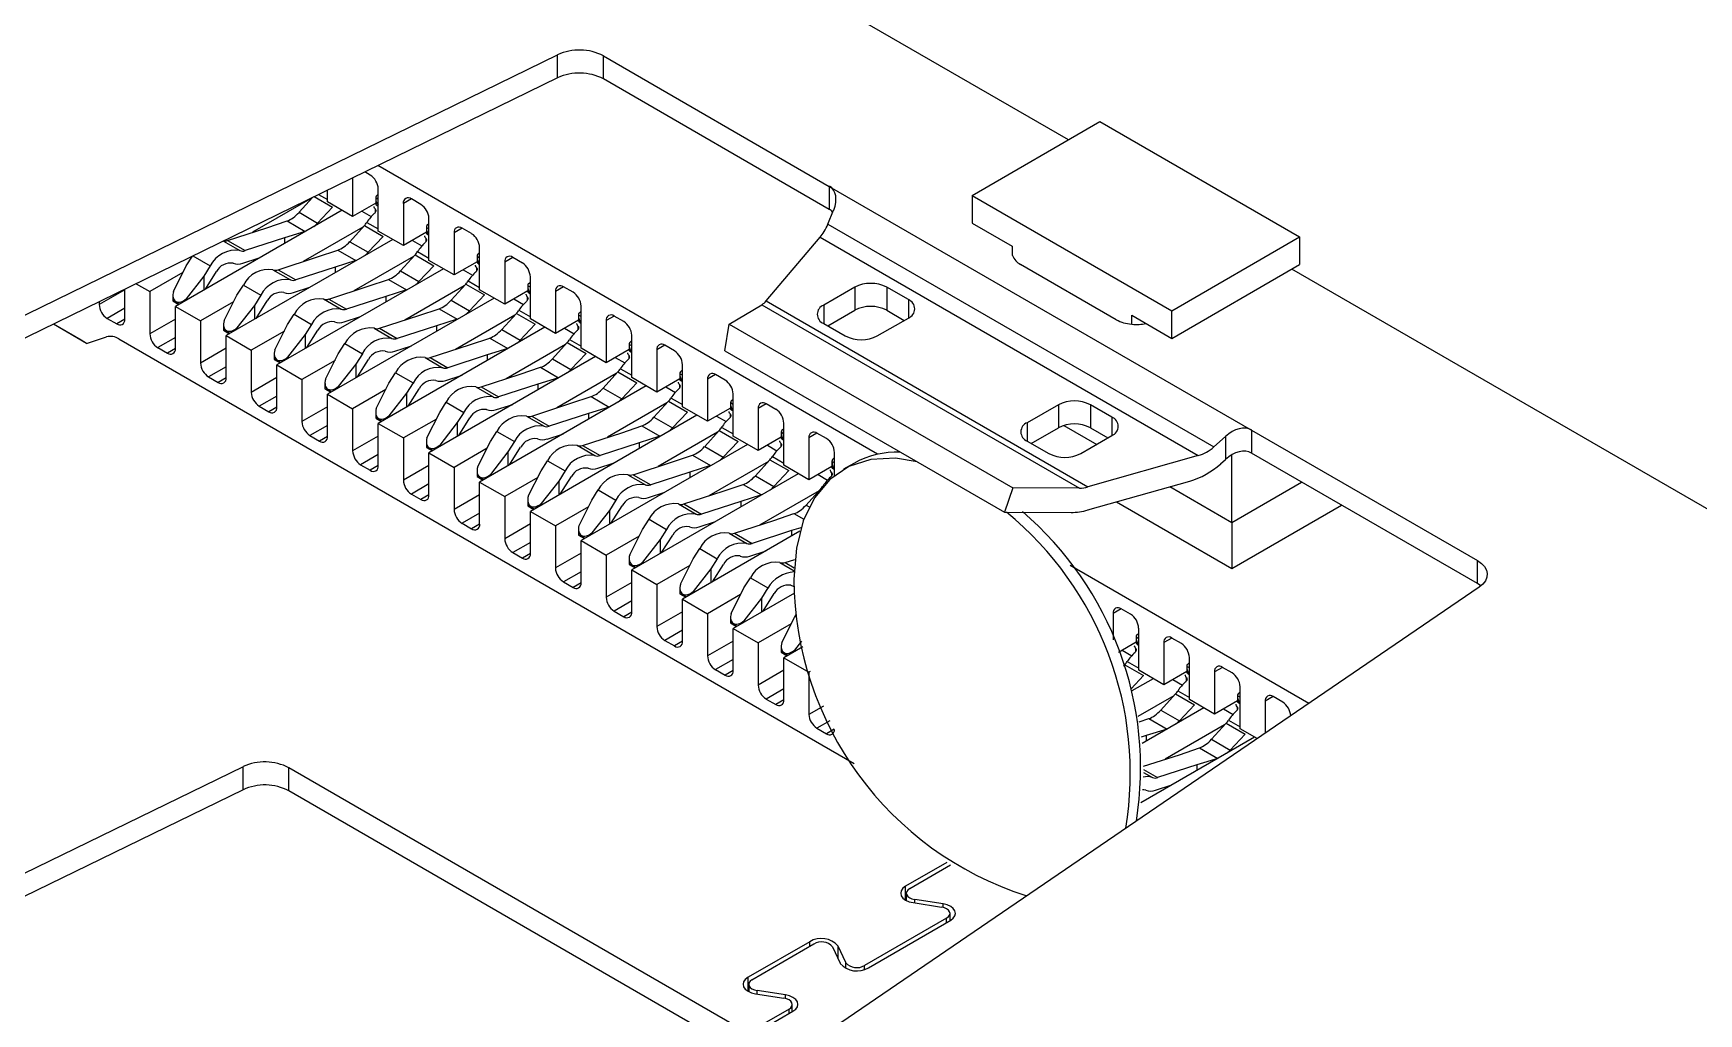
# Model space of a CAD drawing. Header units: millimetres. Extents: x 43 to 185, y 87 to 254.
# Drawn here: x 122.55 to 137.3, y 230.08 to 238.76 of the extents above; entities that cross this region are included whole.
import ezdxf

# ---------------------------------------------------------------- set-up
doc = ezdxf.new("R2010")
doc.units = ezdxf.units.MM

msp = doc.modelspace()

# ---------------------------------------------------------------- linework, layer by layer
at = {"color": 7, "linetype": 'Continuous', "lineweight": 25}
for p, q in [((131.72, 237.817), (127.47, 240.27)), ((120.512, 235.307), (127.196, 238.571)), ((127.196, 238.367), (127.196, 238.571)), ((127.602, 238.562), (129.603, 237.406)), ((127.602, 238.358), (127.602, 238.562)), ((127.196, 238.367), (120.512, 235.103)), ((129.603, 237.202), (127.602, 238.358)), ((130.868, 237.326), (132, 237.979)), ((132, 237.979), (133.768, 236.958)), ((125.537, 237.505), (125.488, 237.533)), ((130.03, 235.034), (125.603, 237.589)), ((125.159, 237.269), (125.159, 237.372)), ((125.381, 237.481), (125.381, 237.14)), ((125.59, 237.32), (125.608, 237.337)), ((125.608, 237.009), (125.608, 237.383)), ((129.603, 237.406), (133.341, 235.248)), ((129.603, 237.406), (129.603, 237.202)), ((125.287, 237.195), (123.812, 236.343)), ((125.022, 237.303), (124.495, 236.999)), ((124.907, 237.176), (125.026, 237.308)), ((125.041, 237.315), (125.203, 237.222)), ((125.203, 237.222), (125.07, 237.081)), ((125.079, 237.334), (125.159, 237.288)), ((125.381, 237.14), (125.159, 237.269)), ((125.585, 237.258), (125.381, 237.14)), ((125.581, 237.206), (125.581, 237.174)), ((125.608, 237.29), (125.585, 237.303)), ((125.585, 237.299), (125.585, 237.248)), ((125.901, 237.295), (125.83, 237.254)), ((125.83, 237.254), (125.83, 236.881)), ((125.986, 237.246), (125.901, 237.295)), ((129.59, 237.072), (129.641, 237.195)), ((130.868, 237.326), (130.868, 237.081)), ((130.868, 237.326), (132.636, 236.305)), ((124.621, 237.04), (124.8, 237.1)), ((124.8, 237.1), (124.96, 237.007)), ((124.907, 237.176), (125.07, 237.081)), ((125.471, 237.044), (124.944, 236.74)), ((125.356, 236.916), (125.485, 237.059)), ((125.462, 237.186), (125.546, 237.138)), ((125.485, 237.059), (125.652, 236.962)), ((125.507, 237.087), (125.608, 237.029)), ((126.057, 237.03), (126.034, 237.043)), ((126.039, 237.061), (126.057, 237.078)), ((126.057, 236.75), (126.057, 237.123)), ((129.59, 237.072), (133.008, 235.099)), ((130.868, 237.081), (131.222, 236.877)), ((124.236, 236.921), (124.382, 236.837)), ((125.736, 236.935), (124.261, 236.084)), ((124.273, 236.927), (124.621, 237.04)), ((124.273, 236.927), (124.429, 236.837)), ((124.777, 236.95), (124.429, 236.837)), ((124.96, 237.007), (124.777, 236.95)), ((124.777, 236.95), (124.777, 236.9)), ((125.356, 236.916), (125.519, 236.822)), ((125.652, 236.962), (125.519, 236.822)), ((125.83, 236.881), (125.608, 237.009)), ((126.034, 236.999), (125.83, 236.881)), ((125.911, 236.927), (125.995, 236.879)), ((126.03, 236.947), (126.03, 236.915)), ((126.034, 237.04), (126.034, 236.989)), ((126.35, 237.036), (126.279, 236.995)), ((126.279, 236.995), (126.279, 236.622)), ((126.435, 236.987), (126.35, 237.036)), ((129.043, 236.391), (129.523, 236.955)), ((129.523, 236.955), (132.871, 235.022)), ((132.636, 236.305), (133.768, 236.958)), ((133.768, 236.958), (133.768, 236.713)), ((123.907, 236.701), (123.962, 236.788)), ((123.967, 236.79), (124.12, 236.701)), ((124.409, 236.725), (124.554, 236.772)), ((124.722, 236.668), (125.07, 236.781)), ((125.07, 236.781), (125.249, 236.841)), ((125.409, 236.748), (125.226, 236.691)), ((125.249, 236.841), (125.409, 236.748)), ((125.92, 236.785), (125.393, 236.48)), ((125.805, 236.657), (125.934, 236.8)), ((125.934, 236.8), (126.101, 236.703)), ((125.956, 236.828), (126.057, 236.769)), ((126.279, 236.622), (126.057, 236.75)), ((126.506, 236.771), (126.483, 236.784)), ((126.483, 236.781), (126.483, 236.73)), ((126.488, 236.802), (126.506, 236.819)), ((126.506, 236.491), (126.506, 236.864)), ((126.799, 236.776), (126.728, 236.736)), ((126.884, 236.727), (126.799, 236.776)), ((131.222, 236.877), (131.222, 236.795)), ((123.878, 236.642), (123.585, 236.474)), ((123.794, 236.476), (123.907, 236.701)), ((124.063, 236.611), (123.907, 236.411)), ((124.12, 236.701), (124.063, 236.611)), ((124.063, 236.611), (124.063, 236.488)), ((124.077, 236.496), (124.175, 236.651)), ((124.675, 236.668), (124.831, 236.578)), ((126.185, 236.676), (124.71, 235.825)), ((124.722, 236.668), (124.878, 236.578)), ((125.226, 236.691), (124.878, 236.578)), ((125.226, 236.691), (125.226, 236.641)), ((125.805, 236.657), (125.968, 236.563)), ((126.101, 236.703), (125.968, 236.563)), ((126.483, 236.739), (126.279, 236.622)), ((126.36, 236.668), (126.444, 236.619)), ((126.479, 236.687), (126.479, 236.655)), ((126.728, 236.736), (126.728, 236.362)), ((126.955, 236.232), (126.955, 236.605)), ((132.144, 236.225), (131.296, 236.715)), ((132.636, 236.06), (133.768, 236.713)), ((138.303, 234.017), (133.7, 236.674)), ((123.363, 236.49), (123.136, 236.36)), ((123.363, 236.229), (123.363, 236.495)), ((123.463, 236.544), (123.585, 236.474)), ((123.585, 236.474), (123.585, 236.1)), ((124.356, 236.442), (124.413, 236.532)), ((124.413, 236.532), (124.569, 236.442)), ((124.858, 236.465), (125.003, 236.512)), ((125.171, 236.408), (125.519, 236.521)), ((125.519, 236.521), (125.698, 236.581)), ((125.858, 236.489), (125.675, 236.432)), ((125.698, 236.581), (125.858, 236.489)), ((126.369, 236.525), (125.842, 236.221)), ((126.254, 236.398), (126.383, 236.54)), ((126.383, 236.54), (126.55, 236.444)), ((126.405, 236.568), (126.506, 236.51)), ((126.728, 236.362), (126.506, 236.491)), ((126.932, 236.48), (126.728, 236.362)), ((126.955, 236.512), (126.932, 236.525)), ((126.932, 236.522), (126.932, 236.47)), ((126.937, 236.542), (126.955, 236.559)), ((127.248, 236.517), (127.177, 236.476)), ((127.177, 236.476), (127.177, 236.103)), ((127.333, 236.468), (127.248, 236.517)), ((129.829, 236.513), (129.553, 236.354)), ((129.829, 236.513), (129.829, 236.309)), ((130.303, 236.403), (130.112, 236.513)), ((130.112, 236.513), (130.112, 236.309)), ((123.136, 236.384), (123.136, 236.36)), ((123.363, 236.327), (123.207, 236.237)), ((123.789, 236.443), (123.789, 236.391)), ((123.789, 236.391), (123.842, 236.361)), ((123.812, 235.97), (123.812, 236.343)), ((123.812, 236.343), (124.034, 236.214)), ((123.907, 236.411), (123.907, 236.398)), ((124.327, 236.383), (124.034, 236.214)), ((124.243, 236.217), (124.356, 236.442)), ((124.512, 236.352), (124.356, 236.152)), ((124.569, 236.442), (124.512, 236.352)), ((124.512, 236.352), (124.512, 236.229)), ((124.526, 236.237), (124.624, 236.392)), ((125.124, 236.409), (125.28, 236.319)), ((126.634, 236.417), (125.159, 235.565)), ((125.171, 236.408), (125.327, 236.319)), ((125.675, 236.432), (125.327, 236.319)), ((125.675, 236.432), (125.675, 236.382)), ((125.968, 236.262), (126.147, 236.322)), ((126.147, 236.322), (126.307, 236.23)), ((126.254, 236.398), (126.417, 236.304)), ((126.55, 236.444), (126.417, 236.304)), ((126.809, 236.409), (126.893, 236.36)), ((126.854, 236.309), (126.955, 236.251)), ((126.928, 236.428), (126.928, 236.396)), ((127.404, 235.973), (127.404, 236.346)), ((128.716, 236.187), (129.006, 236.358)), ((129.006, 236.358), (131.819, 234.734)), ((129.043, 236.391), (131.894, 234.745)), ((129.553, 236.354), (129.553, 236.191)), ((129.589, 236.17), (129.829, 236.309)), ((130.112, 236.309), (130.267, 236.219)), ((130.303, 236.403), (130.303, 236.24)), ((132.636, 236.06), (132.636, 236.305)), ((123.025, 236.016), (122.73, 236.186)), ((122.977, 236.043), (122.73, 236.186)), ((123.207, 236.237), (123.292, 236.188)), ((123.363, 236.229), (123.292, 236.188)), ((123.812, 236.231), (123.585, 236.1)), ((124.034, 236.214), (124.034, 235.841)), ((124.238, 236.183), (124.238, 236.132)), ((124.692, 235.958), (124.805, 236.182)), ((124.805, 236.182), (124.862, 236.273)), ((124.862, 236.273), (125.018, 236.183)), ((125.018, 236.183), (124.961, 236.093)), ((125.307, 236.206), (125.452, 236.253)), ((127.083, 236.158), (125.608, 235.306)), ((125.62, 236.149), (125.968, 236.262)), ((126.124, 236.172), (125.776, 236.059)), ((126.307, 236.23), (126.124, 236.172)), ((126.124, 236.172), (126.124, 236.123)), ((126.818, 236.266), (126.291, 235.962)), ((126.703, 236.139), (126.832, 236.281)), ((126.832, 236.281), (126.999, 236.185)), ((126.999, 236.185), (126.866, 236.044)), ((127.177, 236.103), (126.955, 236.232)), ((127.381, 236.221), (127.177, 236.103)), ((127.377, 236.169), (127.377, 236.137)), ((127.404, 236.253), (127.381, 236.266)), ((127.381, 236.262), (127.381, 236.211)), ((127.386, 236.283), (127.404, 236.3)), ((127.697, 236.258), (127.626, 236.217)), ((127.626, 236.217), (127.626, 235.844)), ((127.782, 236.209), (127.697, 236.258)), ((128.679, 235.95), (128.716, 236.187)), ((128.716, 236.187), (131.229, 234.736)), ((129.553, 236.191), (129.744, 236.081)), ((130.027, 236.081), (130.303, 236.24)), ((132.283, 236.264), (132.636, 236.06)), ((132.283, 236.183), (132.283, 236.264)), ((123.025, 236.016), (122.977, 236.043)), ((123.025, 236.016), (123.201, 236.074)), ((123.311, 236.055), (129.823, 232.295)), ((123.812, 236.068), (123.656, 235.978)), ((124.238, 236.132), (124.291, 236.101)), ((124.261, 235.711), (124.261, 236.084)), ((124.261, 236.084), (124.483, 235.955)), ((124.356, 236.152), (124.356, 236.139)), ((124.776, 236.124), (124.483, 235.955)), ((124.961, 236.093), (124.805, 235.893)), ((124.961, 236.093), (124.961, 235.97)), ((124.975, 235.978), (125.073, 236.133)), ((125.254, 235.923), (125.311, 236.014)), ((125.311, 236.014), (125.467, 235.924)), ((125.573, 236.149), (125.729, 236.06)), ((125.62, 236.149), (125.776, 236.059)), ((126.417, 236.003), (126.596, 236.063)), ((126.596, 236.063), (126.756, 235.97)), ((126.703, 236.139), (126.866, 236.044)), ((127.152, 235.88), (127.281, 236.022)), ((127.258, 236.15), (127.342, 236.101)), ((127.281, 236.022), (127.448, 235.926)), ((127.303, 236.05), (127.404, 235.992)), ((127.835, 236.024), (127.853, 236.041)), ((127.853, 235.713), (127.853, 236.087)), ((123.656, 235.978), (123.741, 235.929)), ((123.812, 235.97), (123.741, 235.929)), ((124.261, 235.972), (124.034, 235.841)), ((124.483, 235.955), (124.483, 235.582)), ((124.687, 235.924), (124.687, 235.873)), ((124.687, 235.873), (124.74, 235.842)), ((124.805, 235.893), (124.805, 235.88)), ((125.225, 235.865), (124.932, 235.696)), ((125.141, 235.699), (125.254, 235.923)), ((125.467, 235.924), (125.41, 235.833)), ((125.424, 235.719), (125.522, 235.873)), ((125.756, 235.947), (125.901, 235.994)), ((126.022, 235.89), (126.178, 235.8)), ((127.532, 235.899), (126.057, 235.047)), ((126.069, 235.89), (126.417, 236.003)), ((126.069, 235.89), (126.225, 235.8)), ((126.573, 235.913), (126.225, 235.8)), ((126.756, 235.97), (126.573, 235.913)), ((126.573, 235.913), (126.573, 235.863)), ((127.267, 236.007), (126.74, 235.703)), ((127.152, 235.88), (127.315, 235.785)), ((127.448, 235.926), (127.315, 235.785)), ((127.626, 235.844), (127.404, 235.973)), ((127.83, 235.962), (127.626, 235.844)), ((127.707, 235.89), (127.791, 235.842)), ((127.826, 235.91), (127.826, 235.878)), ((127.853, 235.994), (127.83, 236.006)), ((127.83, 236.003), (127.83, 235.952)), ((128.146, 235.999), (128.075, 235.958)), ((128.075, 235.958), (128.075, 235.585)), ((128.231, 235.95), (128.146, 235.999)), ((128.679, 235.95), (131.154, 234.521)), ((124.261, 235.809), (124.105, 235.719)), ((124.105, 235.719), (124.19, 235.67)), ((124.71, 235.451), (124.71, 235.825)), ((124.71, 235.825), (124.932, 235.696)), ((125.41, 235.833), (125.254, 235.633)), ((125.41, 235.833), (125.41, 235.71)), ((125.703, 235.664), (125.76, 235.754)), ((125.76, 235.754), (125.916, 235.665)), ((126.205, 235.688), (126.35, 235.735)), ((126.518, 235.631), (126.866, 235.744)), ((126.866, 235.744), (127.045, 235.804)), ((127.045, 235.804), (127.205, 235.711)), ((127.716, 235.748), (127.189, 235.444)), ((127.601, 235.62), (127.73, 235.763)), ((127.73, 235.763), (127.897, 235.666)), ((127.752, 235.791), (127.853, 235.733)), ((128.302, 235.734), (128.279, 235.747)), ((128.279, 235.744), (128.279, 235.693)), ((128.284, 235.765), (128.302, 235.782)), ((128.302, 235.454), (128.302, 235.827)), ((128.595, 235.74), (128.524, 235.699)), ((128.68, 235.691), (128.595, 235.74)), ((124.261, 235.711), (124.19, 235.67)), ((124.71, 235.713), (124.483, 235.582)), ((124.932, 235.696), (124.932, 235.323)), ((125.136, 235.665), (125.136, 235.614)), ((125.136, 235.613), (125.189, 235.583)), ((125.254, 235.633), (125.254, 235.621)), ((125.674, 235.606), (125.381, 235.437)), ((125.59, 235.439), (125.703, 235.664)), ((125.859, 235.574), (125.703, 235.374)), ((125.916, 235.665), (125.859, 235.574)), ((125.859, 235.574), (125.859, 235.451)), ((125.873, 235.459), (125.971, 235.614)), ((126.471, 235.631), (126.627, 235.541)), ((127.981, 235.639), (126.506, 234.788)), ((126.518, 235.631), (126.674, 235.541)), ((127.022, 235.654), (126.674, 235.541)), ((127.205, 235.711), (127.022, 235.654)), ((127.022, 235.654), (127.022, 235.604)), ((127.601, 235.62), (127.764, 235.526)), ((127.897, 235.666), (127.764, 235.526)), ((128.075, 235.585), (127.853, 235.713)), ((128.279, 235.702), (128.075, 235.585)), ((128.156, 235.631), (128.24, 235.582)), ((128.275, 235.651), (128.275, 235.618)), ((128.524, 235.699), (128.524, 235.326)), ((128.751, 235.195), (128.751, 235.568)), ((124.71, 235.549), (124.554, 235.46)), ((124.554, 235.46), (124.639, 235.411)), ((124.71, 235.451), (124.639, 235.411)), ((125.159, 235.453), (124.932, 235.323)), ((125.159, 235.192), (125.159, 235.565)), ((125.159, 235.565), (125.381, 235.437)), ((125.381, 235.437), (125.381, 235.064)), ((126.152, 235.405), (126.209, 235.495)), ((126.209, 235.495), (126.365, 235.405)), ((126.654, 235.429), (126.799, 235.475)), ((126.967, 235.372), (127.315, 235.485)), ((127.315, 235.485), (127.494, 235.545)), ((127.654, 235.452), (127.471, 235.395)), ((127.494, 235.545), (127.654, 235.452)), ((128.165, 235.489), (127.638, 235.184)), ((128.05, 235.361), (128.179, 235.504)), ((128.179, 235.504), (128.346, 235.407)), ((128.201, 235.532), (128.302, 235.473)), ((128.524, 235.326), (128.302, 235.454)), ((128.728, 235.443), (128.524, 235.326)), ((128.751, 235.475), (128.728, 235.488)), ((128.728, 235.485), (128.728, 235.433)), ((128.733, 235.506), (128.751, 235.523)), ((129.044, 235.48), (128.973, 235.44)), ((128.973, 235.44), (128.973, 235.066)), ((129.129, 235.431), (129.044, 235.48)), ((131.632, 235.472), (131.356, 235.313)), ((131.632, 235.472), (131.632, 235.268)), ((132.106, 235.362), (131.915, 235.472)), ((131.915, 235.472), (131.915, 235.268)), ((125.159, 235.29), (125.003, 235.2)), ((125.585, 235.406), (125.585, 235.355)), ((125.585, 235.354), (125.638, 235.324)), ((125.608, 234.933), (125.608, 235.306)), ((125.608, 235.306), (125.83, 235.178)), ((125.703, 235.374), (125.703, 235.361)), ((126.123, 235.346), (125.83, 235.178)), ((126.039, 235.18), (126.152, 235.405)), ((126.308, 235.315), (126.152, 235.115)), ((126.365, 235.405), (126.308, 235.315)), ((126.308, 235.315), (126.308, 235.192)), ((126.322, 235.2), (126.42, 235.355)), ((126.92, 235.372), (127.076, 235.282)), ((128.43, 235.38), (126.955, 234.528)), ((126.967, 235.372), (127.123, 235.282)), ((127.471, 235.395), (127.123, 235.282)), ((127.471, 235.395), (127.471, 235.345)), ((127.764, 235.225), (127.943, 235.285)), ((127.943, 235.285), (128.103, 235.193)), ((128.05, 235.361), (128.213, 235.267)), ((128.346, 235.407), (128.213, 235.267)), ((128.605, 235.372), (128.689, 235.323)), ((128.65, 235.272), (128.751, 235.214)), ((128.724, 235.391), (128.724, 235.359)), ((129.2, 234.936), (129.2, 235.309)), ((131.356, 235.313), (131.356, 235.15)), ((131.681, 235.289), (131.971, 235.121)), ((132.106, 235.362), (132.106, 235.199)), ((125.003, 235.2), (125.088, 235.151)), ((125.159, 235.192), (125.088, 235.151)), ((125.608, 235.194), (125.381, 235.064)), ((125.83, 235.178), (125.83, 234.804)), ((126.034, 235.147), (126.034, 235.095)), ((126.488, 234.921), (126.601, 235.146)), ((126.601, 235.146), (126.658, 235.236)), ((126.658, 235.236), (126.814, 235.146)), ((126.814, 235.146), (126.757, 235.056)), ((127.103, 235.169), (127.248, 235.216)), ((127.416, 235.112), (127.764, 235.225)), ((127.92, 235.136), (127.572, 235.023)), ((128.103, 235.193), (127.92, 235.136)), ((127.92, 235.136), (127.92, 235.086)), ((128.614, 235.229), (128.087, 234.925)), ((128.499, 235.102), (128.628, 235.244)), ((128.628, 235.244), (128.795, 235.148)), ((128.795, 235.148), (128.662, 235.008)), ((128.973, 235.066), (128.751, 235.195)), ((129.177, 235.184), (128.973, 235.066)), ((129.173, 235.132), (129.173, 235.1)), ((129.2, 235.216), (129.177, 235.229)), ((129.177, 235.225), (129.177, 235.174)), ((129.182, 235.246), (129.2, 235.263)), ((129.493, 235.221), (129.422, 235.18)), ((129.422, 235.18), (129.422, 234.807)), ((129.578, 235.172), (129.493, 235.221)), ((131.356, 235.15), (131.547, 235.04)), ((131.392, 235.13), (131.632, 235.268)), ((131.83, 235.04), (132.106, 235.199)), ((131.915, 235.268), (132.071, 235.179)), ((133.112, 235.192), (133.008, 235.099)), ((133.112, 235.192), (133.112, 234.988)), ((133.341, 235.248), (135.343, 234.093)), ((133.341, 235.248), (133.341, 235.044)), ((125.608, 235.031), (125.452, 234.941)), ((126.034, 235.095), (126.087, 235.065)), ((126.057, 234.674), (126.057, 235.047)), ((126.057, 235.047), (126.279, 234.918)), ((126.152, 235.115), (126.152, 235.102)), ((126.572, 235.087), (126.279, 234.918)), ((126.757, 235.056), (126.601, 234.856)), ((126.757, 235.056), (126.757, 234.933)), ((126.771, 234.941), (126.869, 235.096)), ((127.05, 234.886), (127.107, 234.977)), ((127.107, 234.977), (127.263, 234.887)), ((127.369, 235.113), (127.525, 235.023)), ((128.879, 235.121), (127.404, 234.269)), ((127.416, 235.112), (127.572, 235.023)), ((128.213, 234.966), (128.392, 235.026)), ((128.392, 235.026), (128.552, 234.934)), ((128.499, 235.102), (128.662, 235.008)), ((128.948, 234.843), (129.077, 234.985)), ((129.054, 235.113), (129.138, 235.064)), ((129.077, 234.985), (129.244, 234.889)), ((129.099, 235.013), (129.2, 234.955)), ((129.631, 234.987), (129.649, 235.004)), ((129.649, 234.846), (129.649, 235.05)), ((132.871, 235.022), (131.894, 234.745)), ((133.069, 234.95), (133.112, 234.988)), ((133.167, 234.431), (133.167, 235.028)), ((135.343, 233.889), (133.341, 235.044)), ((125.452, 234.941), (125.537, 234.892)), ((125.608, 234.933), (125.537, 234.892)), ((126.057, 234.935), (125.83, 234.804)), ((126.279, 234.918), (126.279, 234.545)), ((126.483, 234.887), (126.483, 234.836)), ((126.483, 234.836), (126.536, 234.805)), ((126.601, 234.856), (126.601, 234.843)), ((126.937, 234.662), (127.05, 234.886)), ((127.263, 234.887), (127.206, 234.797)), ((127.22, 234.682), (127.318, 234.837)), ((127.552, 234.91), (127.697, 234.957)), ((127.818, 234.853), (127.974, 234.764)), ((129.328, 234.862), (127.853, 234.01)), ((127.865, 234.853), (128.213, 234.966)), ((127.865, 234.853), (128.021, 234.763)), ((128.369, 234.876), (128.021, 234.763)), ((128.552, 234.934), (128.369, 234.876)), ((128.369, 234.876), (128.369, 234.827)), ((129.063, 234.97), (128.536, 234.666)), ((128.948, 234.843), (129.111, 234.748)), ((129.244, 234.889), (129.111, 234.748)), ((129.422, 234.807), (129.2, 234.936)), ((129.626, 234.925), (129.422, 234.807)), ((129.503, 234.854), (129.587, 234.805)), ((129.622, 234.873), (129.622, 234.841)), ((129.649, 234.957), (129.626, 234.97)), ((129.626, 234.966), (129.626, 234.915)), ((129.82, 234.953), (129.73, 234.901)), ((126.057, 234.772), (125.901, 234.682)), ((125.901, 234.682), (125.986, 234.633)), ((126.506, 234.415), (126.506, 234.788)), ((126.506, 234.788), (126.728, 234.659)), ((127.021, 234.828), (126.728, 234.659)), ((127.206, 234.797), (127.05, 234.597)), ((127.206, 234.797), (127.206, 234.673)), ((127.499, 234.627), (127.556, 234.718)), ((127.556, 234.718), (127.712, 234.628)), ((128.001, 234.651), (128.146, 234.698)), ((128.314, 234.594), (128.662, 234.707)), ((128.662, 234.707), (128.841, 234.767)), ((128.841, 234.767), (129.001, 234.674)), ((129.512, 234.711), (128.985, 234.407)), ((129.397, 234.584), (129.526, 234.726)), ((129.526, 234.726), (129.526, 234.726)), ((129.548, 234.754), (129.55, 234.753)), ((131.229, 234.736), (131.154, 234.521)), ((131.819, 234.734), (131.229, 234.736)), ((131.894, 234.541), (132.795, 234.797)), ((132.62, 234.747), (133.167, 234.431)), ((133.167, 234.431), (133.785, 234.788)), ((126.057, 234.674), (125.986, 234.633)), ((126.506, 234.676), (126.279, 234.545)), ((126.728, 234.659), (126.728, 234.286)), ((126.932, 234.628), (126.932, 234.577)), ((126.932, 234.577), (126.985, 234.546)), ((127.05, 234.597), (127.05, 234.584)), ((127.47, 234.569), (127.177, 234.4)), ((127.386, 234.403), (127.499, 234.627)), ((127.655, 234.537), (127.499, 234.337)), ((127.712, 234.628), (127.655, 234.537)), ((127.655, 234.537), (127.655, 234.414)), ((127.669, 234.422), (127.767, 234.577)), ((128.267, 234.594), (128.423, 234.504)), ((128.314, 234.594), (128.47, 234.504)), ((128.818, 234.617), (128.47, 234.504)), ((129.001, 234.674), (128.818, 234.617)), ((128.818, 234.617), (128.818, 234.567)), ((129.397, 234.584), (129.424, 234.568)), ((132.146, 234.612), (133.167, 234.023)), ((133.167, 234.023), (134.138, 234.584)), ((126.506, 234.512), (126.35, 234.423)), ((126.35, 234.423), (126.435, 234.374)), ((126.506, 234.415), (126.435, 234.374)), ((126.955, 234.417), (126.728, 234.286)), ((126.955, 234.155), (126.955, 234.528)), ((126.955, 234.528), (127.177, 234.4)), ((127.177, 234.4), (127.177, 234.027)), ((127.948, 234.368), (128.006, 234.458)), ((128.006, 234.458), (128.161, 234.369)), ((128.45, 234.392), (128.595, 234.439)), ((128.763, 234.335), (129.111, 234.448)), ((129.111, 234.448), (129.29, 234.508)), ((129.29, 234.508), (129.376, 234.458)), ((131.154, 234.521), (131.745, 234.519)), ((133.167, 234.431), (133.167, 234.023)), ((126.955, 234.253), (126.799, 234.163)), ((127.381, 234.369), (127.381, 234.318)), ((127.381, 234.317), (127.434, 234.287)), ((127.404, 233.896), (127.404, 234.269)), ((127.404, 234.269), (127.626, 234.141)), ((127.499, 234.337), (127.499, 234.324)), ((127.919, 234.31), (127.626, 234.141)), ((127.835, 234.143), (127.948, 234.368)), ((128.104, 234.278), (127.948, 234.078)), ((128.161, 234.369), (128.104, 234.278)), ((128.104, 234.278), (128.104, 234.155)), ((128.118, 234.163), (128.216, 234.318)), ((129.343, 234.352), (128.302, 233.751)), ((128.716, 234.335), (128.872, 234.245)), ((128.763, 234.335), (128.919, 234.245)), ((129.267, 234.358), (128.919, 234.245)), ((129.352, 234.384), (129.267, 234.358)), ((129.267, 234.358), (129.267, 234.308)), ((126.799, 234.163), (126.884, 234.114)), ((126.955, 234.155), (126.884, 234.114)), ((127.404, 234.157), (127.177, 234.027)), ((127.626, 234.141), (127.626, 233.768)), ((127.83, 234.11), (127.83, 234.058)), ((128.284, 233.884), (128.397, 234.109)), ((128.397, 234.109), (128.455, 234.199)), ((128.455, 234.199), (128.61, 234.109)), ((128.61, 234.109), (128.553, 234.019)), ((128.899, 234.133), (129.044, 234.179)), ((129.212, 234.076), (129.298, 234.103)), ((135.343, 233.889), (135.343, 234.093)), ((127.404, 233.994), (127.248, 233.904)), ((127.83, 234.058), (127.883, 234.028)), ((127.853, 233.637), (127.853, 234.01)), ((127.853, 234.01), (128.075, 233.881)), ((127.948, 234.078), (127.948, 234.065)), ((128.368, 234.05), (128.075, 233.881)), ((128.553, 234.019), (128.397, 233.819)), ((128.553, 234.019), (128.553, 233.896)), ((128.567, 233.904), (128.665, 234.059)), ((129.165, 234.076), (129.292, 234.003)), ((129.212, 234.076), (129.293, 234.029)), ((133.85, 232.828), (131.735, 234.049)), ((127.248, 233.904), (127.333, 233.855)), ((127.404, 233.896), (127.333, 233.855)), ((127.853, 233.898), (127.626, 233.768)), ((128.075, 233.881), (128.075, 233.508)), ((128.279, 233.851), (128.279, 233.799)), ((128.279, 233.799), (128.332, 233.768)), ((128.397, 233.819), (128.397, 233.806)), ((128.733, 233.625), (128.846, 233.85)), ((129.294, 233.805), (128.751, 233.492)), ((128.846, 233.85), (128.904, 233.94)), ((128.904, 233.94), (129.059, 233.85)), ((129.059, 233.85), (129.002, 233.76)), ((129.016, 233.645), (129.114, 233.8)), ((135.36, 233.858), (129.705, 230)), ((135.373, 233.868), (135.343, 233.889)), ((127.853, 233.735), (127.697, 233.645)), ((128.302, 233.378), (128.302, 233.751)), ((128.302, 233.751), (128.524, 233.622)), ((128.817, 233.791), (128.524, 233.622)), ((129.002, 233.76), (128.846, 233.56)), ((129.002, 233.76), (129.002, 233.637)), ((132.187, 233.666), (132.117, 233.625)), ((132.272, 233.617), (132.187, 233.666)), ((127.697, 233.645), (127.782, 233.596)), ((127.853, 233.637), (127.782, 233.596)), ((128.302, 233.639), (128.075, 233.508)), ((128.524, 233.622), (128.524, 233.249)), ((128.728, 233.591), (128.728, 233.54)), ((128.728, 233.54), (128.781, 233.509)), ((128.846, 233.56), (128.846, 233.547)), ((129.266, 233.532), (128.973, 233.363)), ((129.182, 233.366), (129.295, 233.59)), ((129.295, 233.59), (129.313, 233.618)), ((132.117, 233.625), (132.117, 233.39)), ((128.302, 233.476), (128.146, 233.386)), ((128.146, 233.386), (128.231, 233.337)), ((128.302, 233.378), (128.231, 233.337)), ((128.751, 233.38), (128.524, 233.249)), ((128.751, 233.118), (128.751, 233.492)), ((128.751, 233.492), (128.973, 233.363)), ((128.973, 233.363), (128.973, 232.99)), ((129.357, 233.379), (129.295, 233.3)), ((132.32, 233.37), (132.164, 233.279)), ((132.343, 233.401), (132.32, 233.414)), ((132.32, 233.411), (132.32, 233.36)), ((132.325, 233.432), (132.343, 233.449)), ((132.343, 233.121), (132.343, 233.494)), ((132.636, 233.407), (132.566, 233.366)), ((132.566, 233.366), (132.566, 232.993)), ((132.721, 233.358), (132.636, 233.407)), ((128.751, 233.216), (128.595, 233.127)), ((129.177, 233.332), (129.177, 233.281)), ((129.177, 233.281), (129.23, 233.25)), ((129.369, 233.33), (129.2, 233.232)), ((129.2, 232.859), (129.2, 233.232)), ((129.2, 233.232), (129.422, 233.104)), ((129.295, 233.3), (129.295, 233.288)), ((132.197, 233.298), (132.281, 233.25)), ((132.316, 233.318), (132.316, 233.286)), ((132.792, 232.862), (132.792, 233.235)), ((128.595, 233.127), (128.68, 233.078)), ((128.751, 233.118), (128.68, 233.078)), ((129.2, 233.121), (128.973, 232.99)), ((129.432, 233.11), (129.422, 233.104)), ((129.422, 233.104), (129.422, 232.731)), ((132.21, 233.16), (132.22, 233.171)), ((132.22, 233.171), (132.387, 233.074)), ((132.242, 233.199), (132.343, 233.14)), ((132.387, 233.074), (132.276, 232.957)), ((132.566, 232.993), (132.343, 233.121)), ((132.769, 233.11), (132.566, 232.993)), ((132.792, 233.142), (132.769, 233.155)), ((132.769, 233.152), (132.769, 233.101)), ((132.774, 233.173), (132.792, 233.19)), ((133.085, 233.147), (133.015, 233.107)), ((133.015, 233.107), (133.015, 232.733)), ((133.17, 233.098), (133.085, 233.147)), ((129.2, 232.957), (129.044, 232.867)), ((132.471, 233.047), (132.282, 232.938)), ((132.54, 232.769), (132.669, 232.912)), ((132.646, 233.039), (132.73, 232.99)), ((132.669, 232.912), (132.836, 232.815)), ((132.691, 232.94), (132.792, 232.881)), ((132.765, 233.058), (132.765, 233.026)), ((133.223, 232.913), (133.241, 232.931)), ((133.241, 232.603), (133.241, 232.976)), ((129.044, 232.867), (129.129, 232.818)), ((129.2, 232.859), (129.129, 232.818)), ((129.55, 232.804), (129.422, 232.731)), ((132.655, 232.896), (132.336, 232.712)), ((132.92, 232.788), (132.373, 232.472)), ((132.54, 232.769), (132.704, 232.675)), ((132.836, 232.815), (132.704, 232.675)), ((133.015, 232.733), (132.792, 232.862)), ((133.218, 232.851), (133.015, 232.733)), ((133.095, 232.78), (133.179, 232.731)), ((133.214, 232.799), (133.214, 232.767)), ((133.241, 232.883), (133.218, 232.896)), ((133.218, 232.893), (133.218, 232.841)), ((133.534, 232.888), (133.464, 232.847)), ((133.464, 232.847), (133.464, 232.565)), ((133.619, 232.839), (133.534, 232.888)), ((129.609, 232.675), (129.493, 232.608)), ((132.346, 232.664), (132.433, 232.693)), ((132.433, 232.693), (132.594, 232.601)), ((133.104, 232.637), (132.578, 232.333)), ((132.989, 232.51), (133.118, 232.652)), ((133.118, 232.652), (133.285, 232.556)), ((133.14, 232.68), (133.241, 232.622)), ((129.493, 232.608), (129.578, 232.559)), ((129.647, 232.599), (129.578, 232.559)), ((133.369, 232.529), (132.361, 231.947)), ((132.41, 232.543), (132.366, 232.529)), ((132.594, 232.601), (132.41, 232.543)), ((132.41, 232.543), (132.41, 232.494)), ((132.989, 232.51), (133.153, 232.415)), ((133.285, 232.556), (133.153, 232.415)), ((133.392, 232.516), (133.241, 232.603)), ((132.385, 232.271), (132.704, 232.374)), ((132.704, 232.374), (132.882, 232.434)), ((133.043, 232.341), (132.859, 232.284)), ((132.882, 232.434), (133.043, 232.341)), ((124.41, 232.268), (120.512, 230.367)), ((124.41, 232.064), (124.41, 232.268)), ((132.981, 227.544), (124.816, 232.258)), ((124.816, 232.054), (124.816, 232.258)), ((132.385, 232.244), (132.511, 232.171)), ((132.385, 232.217), (132.464, 232.171)), ((132.859, 232.284), (132.511, 232.171)), ((132.859, 232.284), (132.859, 232.234)), ((124.41, 232.064), (120.512, 230.163)), ((132.981, 227.34), (124.816, 232.054)), ((132.492, 232.059), (132.636, 232.106)), ((130.645, 231.42), (130.279, 231.209)), ((130.315, 231.188), (130.677, 231.398)), ((130.279, 231.086), (130.279, 231.209)), ((130.285, 231.147), (130.285, 231.083)), ((130.347, 231.064), (130.597, 231.025)), ((130.61, 231.053), (130.359, 231.092)), ((130.359, 231.062), (130.359, 231.092)), ((130.61, 231.022), (130.61, 231.053)), ((130.642, 230.928), (129.915, 230.509)), ((129.95, 230.488), (130.678, 230.908)), ((130.642, 230.888), (130.642, 230.928)), ((130.672, 230.904), (130.672, 230.969)), ((129.429, 230.718), (128.883, 230.403)), ((129.429, 230.677), (129.429, 230.718)), ((128.918, 230.382), (129.465, 230.698)), ((129.632, 230.672), (129.699, 230.527)), ((129.748, 230.534), (129.68, 230.679)), ((129.68, 230.568), (129.68, 230.679)), ((129.748, 230.483), (129.748, 230.534)), ((129.915, 230.473), (129.915, 230.509)), ((128.883, 230.28), (128.883, 230.403)), ((128.889, 230.341), (128.889, 230.277)), ((128.95, 230.258), (129.201, 230.219)), ((129.214, 230.247), (128.963, 230.286)), ((128.963, 230.256), (128.963, 230.286)), ((129.246, 230.122), (128.882, 229.912)), ((129.214, 230.216), (129.214, 230.247)), ((129.246, 230.081), (129.246, 230.122)), ((129.275, 230.098), (129.275, 230.163)), ((128.918, 229.892), (129.281, 230.102))]:
    msp.add_line(p, q, dxfattribs=at)
at = {"color": 7, "linetype": 'Continuous', "lineweight": 25, "flags": 128}
for points in [[(130.382, 234.967), (130.189, 234.998), (129.971, 234.988), (129.775, 234.925), (129.607, 234.811), (129.471, 234.649), (129.372, 234.445), (129.311, 234.202), (129.29, 233.928)], [(135.343, 234.093), (135.379, 234.068), (135.406, 234.04), (135.423, 234.009), (135.431, 233.977), (135.428, 233.945), (135.415, 233.914), (135.392, 233.885), (135.36, 233.858)], [(132.405, 232.059), (132.389, 232.064), (132.377, 232.064)], [(130.279, 231.209), (130.255, 231.191), (130.24, 231.17), (130.235, 231.147), (130.24, 231.125), (130.255, 231.104), (130.279, 231.086), (130.31, 231.072), (130.347, 231.064)], [(130.315, 231.188), (130.299, 231.176), (130.289, 231.162), (130.285, 231.147), (130.289, 231.133), (130.299, 231.119), (130.315, 231.107), (130.335, 231.097), (130.359, 231.092)], [(130.642, 230.928), (130.658, 230.94), (130.668, 230.954), (130.672, 230.969), (130.668, 230.984), (130.658, 230.998), (130.642, 231.01), (130.622, 231.019), (130.597, 231.025)], [(130.678, 230.908), (130.701, 230.926), (130.716, 230.947), (130.722, 230.969), (130.716, 230.992), (130.701, 231.012), (130.678, 231.03), (130.647, 231.044), (130.61, 231.053)], [(128.883, 230.403), (128.859, 230.385), (128.844, 230.364), (128.839, 230.341), (128.844, 230.319), (128.859, 230.298), (128.883, 230.28), (128.914, 230.266), (128.95, 230.258)], [(128.918, 230.382), (128.902, 230.37), (128.892, 230.356), (128.889, 230.341), (128.892, 230.326), (128.902, 230.312), (128.918, 230.301), (128.939, 230.291), (128.963, 230.286)], [(129.246, 230.122), (129.262, 230.134), (129.272, 230.148), (129.275, 230.163), (129.272, 230.178), (129.262, 230.192), (129.246, 230.204), (129.225, 230.213), (129.201, 230.219)], [(129.281, 230.102), (129.305, 230.12), (129.32, 230.141), (129.325, 230.163), (129.32, 230.185), (129.305, 230.206), (129.281, 230.224), (129.25, 230.238), (129.214, 230.247)]]:
    msp.add_lwpolyline(points, dxfattribs=at)
at = {"color": 7, "linetype": 'Continuous', "lineweight": 25}
for centre, radius, start, end in [((127.389, 238.147), 0.466, 62.7981, 114.4509), ((127.389, 237.943), 0.466, 62.7981, 114.4509), ((125.454, 237.376), 0.154, 2.6055, 57.3945), ((125.873, 237.261), 0.0437, 50.7967, 189.214), ((125.903, 237.116), 0.154, 2.6055, 57.3945), ((126.322, 237.002), 0.0437, 50.7967, 189.214), ((124.249, 236.997), 0.074, 262.8886, 289.2425), ((126.352, 236.857), 0.154, 2.6055, 57.3945), ((124.344, 236.589), 0.251, 81.4682, 153.3591), ((124.405, 236.899), 0.0666, 249.1513, 290.4415), ((126.771, 236.743), 0.0437, 50.7967, 189.214), ((131.355, 236.838), 0.136, 199.3645, 244.3389), ((124.3, 236.585), 0.142, 80.9825, 152.1697), ((124.366, 236.84), 0.123, 249.1513, 290.4415), ((124.638, 236.419), 0.251, 81.4682, 153.3591), ((124.699, 236.73), 0.0666, 249.1513, 290.4415), ((126.801, 236.598), 0.154, 2.6055, 57.3945), ((124.793, 236.33), 0.251, 81.4682, 153.3591), ((124.749, 236.326), 0.142, 80.9825, 152.1697), ((124.815, 236.581), 0.123, 249.1513, 290.4415), ((124.854, 236.64), 0.0666, 249.1513, 290.4415), ((127.221, 236.483), 0.0437, 50.7967, 189.214), ((127.25, 236.339), 0.154, 2.6055, 57.3945), ((129.97, 236.24), 0.307, 62.6097, 117.3903), ((123.29, 236.367), 0.154, 182.6055, 237.3945), ((125.087, 236.16), 0.251, 81.4682, 153.3591), ((125.242, 236.07), 0.251, 81.4682, 153.3591), ((125.148, 236.471), 0.0666, 249.1513, 290.4415), ((125.303, 236.381), 0.0666, 249.1513, 290.4415), ((129.584, 236.273), 0.0873, 110.7834, 249.2166), ((129.97, 236.036), 0.307, 62.6097, 117.3903), ((130.272, 236.321), 0.0873, 290.7834, 69.2166), ((123.319, 236.222), 0.0437, 230.7967, 9.214), ((125.198, 236.066), 0.142, 80.9825, 152.1697), ((125.264, 236.321), 0.123, 249.1513, 290.4415), ((127.67, 236.224), 0.0437, 50.7967, 189.214), ((127.699, 236.08), 0.154, 2.6055, 57.3945), ((132.309, 236.531), 0.347, 241.7049, 265.0531), ((132.321, 236.606), 0.423, 265.2151, 281.8989), ((123.234, 235.941), 0.137, 56.0047, 103.8957), ((123.739, 236.107), 0.154, 182.6055, 237.3945), ((125.536, 235.901), 0.251, 81.4682, 153.3591), ((125.691, 235.811), 0.251, 81.4682, 153.3591), ((125.597, 236.212), 0.0666, 249.1513, 290.4415), ((125.752, 236.122), 0.0666, 249.1513, 290.4415), ((129.886, 236.354), 0.307, 242.6097, 297.3903), ((123.768, 235.963), 0.0437, 230.7967, 9.214), ((125.647, 235.807), 0.142, 80.9825, 152.1697), ((125.713, 236.062), 0.123, 249.1513, 290.4415), ((125.985, 235.642), 0.251, 81.4682, 153.3591), ((126.046, 235.952), 0.0666, 249.1513, 290.4415), ((128.119, 235.965), 0.0437, 50.7967, 189.214), ((128.148, 235.82), 0.154, 2.6055, 57.3945), ((124.188, 235.848), 0.154, 182.6055, 237.3945), ((126.14, 235.552), 0.251, 81.4682, 153.3591), ((126.201, 235.863), 0.0666, 249.1513, 290.4415), ((128.568, 235.706), 0.0437, 50.7967, 189.214), ((124.217, 235.704), 0.0437, 230.7967, 9.214), ((124.637, 235.589), 0.154, 182.6055, 237.3945), ((126.096, 235.548), 0.142, 80.9825, 152.1697), ((126.162, 235.803), 0.123, 249.1513, 290.4415), ((126.434, 235.383), 0.251, 81.4682, 153.3591), ((126.495, 235.693), 0.0666, 249.1513, 290.4415), ((128.597, 235.561), 0.154, 2.6055, 57.3945), ((124.666, 235.444), 0.0437, 230.7967, 9.214), ((126.589, 235.293), 0.251, 81.4682, 153.3591), ((126.545, 235.289), 0.142, 80.9825, 152.1697), ((126.611, 235.544), 0.123, 249.1513, 290.4415), ((126.65, 235.603), 0.0666, 249.1513, 290.4415), ((129.017, 235.447), 0.0437, 50.7967, 189.214), ((129.046, 235.302), 0.154, 2.6055, 57.3945), ((131.774, 235.199), 0.307, 62.6097, 117.3903), ((125.086, 235.33), 0.154, 182.6055, 237.3945), ((126.883, 235.123), 0.251, 81.4682, 153.3591), ((127.038, 235.034), 0.251, 81.4682, 153.3591), ((126.944, 235.434), 0.0666, 249.1513, 290.4415), ((127.099, 235.344), 0.0666, 249.1513, 290.4415), ((131.387, 235.232), 0.0873, 110.7834, 249.2166), ((131.774, 234.995), 0.307, 62.6097, 117.3903), ((132.075, 235.281), 0.0873, 290.7834, 69.2166), ((125.115, 235.185), 0.0437, 230.7967, 9.214), ((126.995, 235.03), 0.142, 80.9825, 152.1697), ((127.061, 235.285), 0.123, 249.1513, 290.4415), ((129.466, 235.187), 0.0437, 50.7967, 189.214), ((129.495, 235.043), 0.154, 2.6055, 57.3945), ((125.535, 235.071), 0.154, 182.6055, 237.3945), ((127.332, 234.864), 0.251, 81.4682, 153.3591), ((127.487, 234.774), 0.251, 81.4682, 153.3591), ((127.393, 235.175), 0.0666, 249.1513, 290.4415), ((127.548, 235.085), 0.0666, 249.1513, 290.4415), ((130.2, 234.283), 0.77, 87.7259, 119.5162), ((131.689, 235.313), 0.307, 242.6097, 297.3903), ((125.565, 234.926), 0.0437, 230.7967, 9.214), ((127.444, 234.77), 0.142, 80.9825, 152.1697), ((127.51, 235.025), 0.123, 249.1513, 290.4415), ((127.781, 234.605), 0.251, 81.4682, 153.3591), ((127.842, 234.916), 0.0666, 249.1513, 290.4415), ((125.984, 234.811), 0.154, 182.6055, 237.3945), ((127.936, 234.515), 0.251, 81.4682, 153.3591), ((127.997, 234.826), 0.0666, 249.1513, 290.4415), ((126.014, 234.667), 0.0437, 230.7967, 9.214), ((126.433, 234.552), 0.154, 182.6055, 237.3945), ((127.893, 234.511), 0.142, 80.9825, 152.1697), ((127.959, 234.766), 0.123, 249.1513, 290.4415), ((128.23, 234.346), 0.251, 81.4682, 153.3591), ((128.291, 234.656), 0.0666, 249.1513, 290.4415), ((126.463, 234.408), 0.0437, 230.7967, 9.214), ((128.385, 234.256), 0.251, 81.4682, 153.3591), ((128.342, 234.252), 0.142, 80.9825, 152.1697), ((128.408, 234.507), 0.123, 249.1513, 290.4415), ((128.446, 234.567), 0.0666, 249.1513, 290.4415), ((129.284, 232.208), 2.985, 350.6338, 50.7738), ((129.372, 232.255), 2.988, 350.9725, 49.4956), ((126.882, 234.293), 0.154, 182.6055, 237.3945), ((128.679, 234.087), 0.251, 81.4682, 153.3591), ((128.835, 233.997), 0.251, 81.4682, 153.3591), ((128.74, 234.397), 0.0666, 249.1513, 290.4415), ((128.895, 234.307), 0.0666, 249.1513, 290.4415), ((126.912, 234.148), 0.0437, 230.7967, 9.214), ((128.791, 233.993), 0.142, 80.9825, 152.1697), ((128.857, 234.248), 0.123, 249.1513, 290.4415), ((127.331, 234.034), 0.154, 182.6055, 237.3945), ((129.128, 233.827), 0.251, 81.4682, 153.3591), ((129.313, 233.699), 0.295, 94.1643, 149.2748), ((129.189, 234.138), 0.0666, 249.1513, 290.4415), ((127.361, 233.889), 0.0437, 230.7967, 9.214), ((129.24, 233.734), 0.142, 80.9825, 152.1697), ((129.301, 233.966), 0.1, 247.0407, 264.4632), ((132.248, 233.944), 2.958, 180.3146, 252.1738), ((127.78, 233.775), 0.154, 182.6055, 237.3945), ((132.16, 233.632), 0.0437, 50.7967, 189.214), ((127.81, 233.63), 0.0437, 230.7967, 9.214), ((128.229, 233.515), 0.154, 182.6055, 237.3945), ((132.189, 233.487), 0.154, 2.6055, 57.3945), ((128.259, 233.371), 0.0437, 230.7967, 9.214), ((132.609, 233.373), 0.0437, 50.7967, 189.214), ((132.638, 233.228), 0.154, 2.6055, 57.3945), ((128.678, 233.256), 0.154, 182.6055, 237.3945), ((128.708, 233.112), 0.0437, 230.7967, 9.214), ((133.058, 233.114), 0.0437, 50.7967, 189.214), ((133.087, 232.969), 0.154, 2.6055, 57.3945), ((129.127, 232.997), 0.154, 182.6055, 237.3945), ((129.157, 232.852), 0.0437, 230.7967, 9.214), ((133.507, 232.854), 0.0437, 50.7967, 189.214), ((133.536, 232.709), 0.154, 3.6443, 57.3327), ((129.576, 232.738), 0.154, 182.6055, 237.3945), ((129.606, 232.593), 0.0432, 230.319, 5.2912), ((124.603, 231.844), 0.466, 62.7991, 114.4294), ((132.417, 232.052), 0.128, 68.7615, 105.0712), ((124.603, 231.64), 0.466, 62.7991, 114.4294), ((132.449, 232.174), 0.123, 249.1513, 290.4415), ((132.488, 232.234), 0.0666, 249.1513, 290.4415), ((129.532, 230.549), 0.198, 41.2422, 121.1828), ((129.533, 230.585), 0.132, 41.2422, 121.1828), ((129.848, 230.657), 0.198, 221.2422, 301.1828), ((129.847, 230.621), 0.132, 221.2422, 301.1828)]:
    msp.add_arc(centre, radius, start, end, dxfattribs=at)
for centre, major_axis, ratio, start_param, end_param in [((129.462, 237.209), (0.157, 0.187), 0.663804, 5.15843, 6.400673), ((125.674, 237.307), (0.0887, 0.0115), 0.645882, 2.726465, 3.028011), ((125.674, 237.358), (0.061, 0.121), 0.535435, 2.295435, 3.050808), ((125.674, 237.203), (0.089, -0.0448), 0.060577, 3.172097, 3.897216), ((129.462, 237.004), (0.157, 0.187), 0.663804, 6.170727, 6.400673), ((124.837, 237.321), (0.122, 0.218), 0.569308, 3.704469, 4.33108), ((124.999, 237.228), (0.128, 0.215), 0.585343, 4.153312, 4.344973), ((125.443, 237.146), (0.073, 0.131), 0.569308, 4.33108, 4.573515), ((125.624, 236.977), (0.136, 0.242), 0.569308, 1.046395, 1.431923), ((126.123, 237.048), (0.0887, 0.0115), 0.645882, 2.726465, 3.028011), ((126.123, 237.099), (0.061, 0.121), 0.535435, 2.295435, 3.050808), ((129.523, 237.159), (0.075, 0.244), 0.364173, 3.8439, 4.461092), ((125.286, 237.062), (0.122, 0.218), 0.569308, 3.704469, 4.33108), ((126.073, 236.718), (0.136, 0.242), 0.569308, 1.046395, 1.431923), ((126.123, 236.944), (0.089, -0.0448), 0.060577, 3.172097, 3.897216), ((125.448, 236.969), (0.128, 0.215), 0.585343, 4.153312, 4.344973), ((125.892, 236.887), (0.073, 0.131), 0.569308, 4.33108, 4.573515), ((126.572, 236.789), (0.0887, 0.0115), 0.645882, 2.726465, 3.028011), ((126.572, 236.84), (0.061, 0.121), 0.535435, 2.295435, 3.050808), ((125.735, 236.803), (0.122, 0.218), 0.569308, 3.704469, 4.33108), ((126.522, 236.459), (0.136, 0.242), 0.569308, 1.046395, 1.431923), ((126.572, 236.685), (0.089, -0.0448), 0.060577, 3.172097, 3.897216), ((123.878, 236.487), (0.0654, 0.0979), 0.616346, 2.064899, 4.299296), ((125.897, 236.71), (0.128, 0.215), 0.585343, 4.153312, 4.344973), ((126.341, 236.628), (0.073, 0.131), 0.569308, 4.33108, 4.573515), ((127.021, 236.53), (0.0887, 0.0115), 0.645882, 2.726465, 3.028011), ((127.021, 236.581), (0.061, 0.121), 0.535435, 2.295435, 3.050808), ((127.021, 236.426), (0.089, -0.0448), 0.060577, 3.172097, 3.897216), ((123.878, 236.332), (0.0889, -0.0594), 0.060631, 2.001022, 3.212352), ((126.184, 236.544), (0.122, 0.218), 0.569308, 3.704469, 4.33108), ((126.79, 236.369), (0.073, 0.131), 0.569308, 4.33108, 4.573515), ((126.971, 236.199), (0.136, 0.242), 0.569308, 1.046395, 1.431923), ((129.043, 236.595), (0.075, 0.244), 0.364173, 3.522604, 3.8439), ((124.327, 236.228), (0.0654, 0.0979), 0.616346, 2.064899, 4.299296), ((126.346, 236.451), (0.128, 0.215), 0.585343, 4.153312, 4.344973), ((127.47, 236.271), (0.0887, 0.0115), 0.645882, 2.726465, 3.028011), ((127.47, 236.321), (0.061, 0.121), 0.535435, 2.295435, 3.050808), ((127.47, 236.166), (0.089, -0.0448), 0.060577, 3.172097, 3.897216), ((124.327, 236.073), (0.0889, -0.0594), 0.060631, 2.001022, 3.212352), ((126.633, 236.285), (0.122, 0.218), 0.569308, 3.704469, 4.33108), ((126.795, 236.191), (0.128, 0.215), 0.585343, 4.153312, 4.344973), ((127.239, 236.11), (0.073, 0.131), 0.569308, 4.33108, 4.573515), ((127.42, 235.94), (0.136, 0.242), 0.569308, 1.046395, 1.431923), ((127.919, 236.011), (0.0887, 0.0115), 0.645882, 2.726465, 3.028011), ((124.776, 235.969), (0.0654, 0.0979), 0.616346, 2.064899, 4.299296), ((124.776, 235.814), (0.0889, -0.0594), 0.060631, 2.001022, 3.212352), ((127.082, 236.025), (0.122, 0.218), 0.569308, 3.704469, 4.33108), ((127.869, 235.681), (0.136, 0.242), 0.569308, 1.046395, 1.431923), ((127.919, 236.062), (0.061, 0.121), 0.535435, 2.295435, 3.050808), ((127.919, 235.907), (0.089, -0.0448), 0.060577, 3.172097, 3.897216), ((127.244, 235.932), (0.128, 0.215), 0.585343, 4.153312, 4.344973), ((127.688, 235.85), (0.073, 0.131), 0.569308, 4.33108, 4.573515), ((128.368, 235.752), (0.0887, 0.0115), 0.645882, 2.726465, 3.028011), ((128.368, 235.803), (0.061, 0.121), 0.535435, 2.295435, 3.050808), ((125.225, 235.71), (0.0654, 0.0979), 0.616346, 2.064899, 4.299296), ((125.225, 235.555), (0.0889, -0.0594), 0.060631, 2.001022, 3.212352), ((127.531, 235.766), (0.122, 0.218), 0.569308, 3.704469, 4.33108), ((128.318, 235.422), (0.136, 0.242), 0.569308, 1.046395, 1.431923), ((128.368, 235.648), (0.089, -0.0448), 0.060577, 3.172097, 3.897216), ((125.674, 235.45), (0.0654, 0.0979), 0.616346, 2.064899, 4.299296), ((127.693, 235.673), (0.128, 0.215), 0.585343, 4.153312, 4.344973), ((128.137, 235.591), (0.073, 0.131), 0.569308, 4.33108, 4.573515), ((128.817, 235.493), (0.0887, 0.0115), 0.645882, 2.726465, 3.028011), ((128.817, 235.544), (0.061, 0.121), 0.535435, 2.295435, 3.050808), ((128.817, 235.389), (0.089, -0.0448), 0.060577, 3.172097, 3.897216), ((125.674, 235.295), (0.0889, -0.0594), 0.060631, 2.001022, 3.212352), ((127.98, 235.507), (0.122, 0.218), 0.569308, 3.704469, 4.33108), ((128.586, 235.332), (0.073, 0.131), 0.569308, 4.33108, 4.573515), ((128.767, 235.163), (0.136, 0.242), 0.569308, 1.046395, 1.431923), ((133.2, 235.051), (0.157, 0.187), 0.663804, 0.117488, 1.359731), ((126.123, 235.191), (0.0654, 0.0979), 0.616346, 2.064899, 4.299296), ((128.142, 235.414), (0.128, 0.215), 0.585343, 4.153312, 4.344973), ((129.266, 235.234), (0.0887, 0.0115), 0.645882, 2.726465, 3.028011), ((129.266, 235.285), (0.061, 0.121), 0.535435, 2.295435, 3.050808), ((129.266, 235.13), (0.089, -0.0448), 0.060577, 3.172097, 3.897216), ((126.123, 235.036), (0.0889, -0.0594), 0.060631, 2.001022, 3.212352), ((128.429, 235.248), (0.122, 0.218), 0.569308, 3.704469, 4.33108), ((128.591, 235.154), (0.128, 0.215), 0.585343, 4.153312, 4.344973), ((129.035, 235.073), (0.073, 0.131), 0.569308, 4.33108, 4.573515), ((129.216, 234.903), (0.136, 0.242), 0.569308, 1.046395, 1.431923), ((129.715, 234.975), (0.0887, 0.0115), 0.645882, 2.726465, 3.028011), ((132.871, 235.226), (0.21, 0.154), 0.712642, 4.230136, 4.847327), ((133.2, 234.847), (0.157, 0.187), 0.663804, 0.117488, 1.359731), ((126.572, 234.932), (0.0654, 0.0979), 0.616346, 2.064899, 4.299296), ((126.572, 234.777), (0.0889, -0.0594), 0.060631, 2.001022, 3.212352), ((128.878, 234.989), (0.122, 0.218), 0.569308, 3.704469, 4.33108), ((129.665, 234.644), (0.136, 0.242), 0.569308, 1.046395, 1.431923), ((129.715, 235.025), (0.061, 0.121), 0.535435, 2.295435, 3.050808), ((129.715, 234.87), (0.089, -0.0448), 0.060577, 3.172097, 3.897216), ((132.795, 235.205), (0.42, 0.309), 0.712642, 4.230136, 4.847327), ((129.04, 234.895), (0.128, 0.215), 0.585343, 4.153312, 4.344973), ((129.484, 234.814), (0.073, 0.131), 0.569308, 4.33108, 4.573515), ((131.894, 234.949), (0.21, 0.154), 0.712642, 3.908839, 4.230136), ((127.021, 234.673), (0.0654, 0.0979), 0.616346, 2.064899, 4.299296), ((127.021, 234.518), (0.0889, -0.0594), 0.060631, 2.001022, 3.212352), ((129.327, 234.729), (0.122, 0.218), 0.569308, 3.704469, 4.33108), ((131.894, 234.949), (0.42, 0.309), 0.712642, 3.908839, 4.230136), ((127.47, 234.414), (0.0654, 0.0979), 0.616346, 2.064899, 4.299296), ((127.47, 234.259), (0.0889, -0.0594), 0.060631, 2.001022, 3.212352), ((127.919, 234.154), (0.0654, 0.0979), 0.616346, 2.064899, 4.299296), ((127.919, 233.999), (0.0889, -0.0594), 0.060631, 2.001022, 3.212352), ((128.368, 233.895), (0.0654, 0.0979), 0.616346, 2.064899, 4.299296), ((128.368, 233.74), (0.0889, -0.0594), 0.060631, 2.001022, 3.212352), ((128.817, 233.636), (0.0654, 0.0979), 0.616346, 2.064899, 4.299296), ((128.817, 233.481), (0.0889, -0.0594), 0.060631, 2.001022, 3.212352), ((129.266, 233.377), (0.0654, 0.0979), 0.616346, 2.064899, 4.299296), ((132.409, 233.419), (0.0887, 0.0115), 0.645882, 2.726465, 3.028011), ((132.409, 233.47), (0.061, 0.121), 0.535435, 2.295435, 3.050808), ((132.409, 233.315), (0.089, -0.0448), 0.060577, 3.172097, 3.897216), ((129.266, 233.222), (0.0889, -0.0594), 0.060631, 2.001022, 3.212352), ((132.359, 233.089), (0.136, 0.242), 0.569308, 1.046395, 1.431923), ((132.178, 233.258), (0.073, 0.131), 0.569308, 4.33108, 4.573515), ((132.858, 233.16), (0.0887, 0.0115), 0.645882, 2.726465, 3.028011), ((132.858, 233.211), (0.061, 0.121), 0.535435, 2.295435, 3.050808), ((132.858, 233.056), (0.089, -0.0448), 0.060577, 3.172097, 3.897216), ((132.627, 232.999), (0.073, 0.131), 0.569308, 4.33108, 4.573515), ((132.808, 232.83), (0.136, 0.242), 0.569308, 1.046395, 1.431923), ((133.307, 232.901), (0.0887, 0.0115), 0.645882, 2.726465, 3.028011), ((132.47, 232.915), (0.122, 0.218), 0.569308, 3.704469, 4.33108), ((133.307, 232.952), (0.061, 0.121), 0.535435, 2.295435, 3.050808), ((133.307, 232.797), (0.089, -0.0448), 0.060577, 3.172097, 3.897216), ((132.632, 232.822), (0.128, 0.215), 0.585343, 4.153312, 4.344973), ((133.076, 232.74), (0.073, 0.131), 0.569308, 4.33108, 4.573515), ((133.257, 232.57), (0.136, 0.242), 0.569308, 1.046395, 1.431923), ((132.919, 232.656), (0.122, 0.218), 0.569308, 3.704469, 4.33108), ((133.081, 232.562), (0.128, 0.215), 0.585343, 4.153312, 4.344973)]:
    msp.add_ellipse(centre, major_axis=major_axis, ratio=ratio, start_param=start_param, end_param=end_param, dxfattribs=at)
for points, knots in [([(125.581, 237.206), (125.577, 237.211), (125.572, 237.218), (125.572, 237.225), (125.572, 237.228)], [0, 0, 0, 0, 0.698925, 1, 1, 1, 1]), ([(125.581, 237.206), (125.583, 237.203), (125.588, 237.196), (125.587, 237.185), (125.582, 237.174), (125.576, 237.168), (125.573, 237.165)], [0, 0, 0, 0, 0.260098, 0.520214, 0.780009, 1, 1, 1, 1]), ([(126.03, 236.947), (126.026, 236.952), (126.021, 236.959), (126.021, 236.966), (126.021, 236.968)], [0, 0, 0, 0, 0.698925, 1, 1, 1, 1]), ([(126.03, 236.947), (126.032, 236.943), (126.037, 236.937), (126.036, 236.926), (126.031, 236.915), (126.025, 236.909), (126.022, 236.906)], [0, 0, 0, 0, 0.260098, 0.520214, 0.780009, 1, 1, 1, 1]), ([(126.479, 236.687), (126.475, 236.692), (126.47, 236.699), (126.47, 236.707), (126.47, 236.709)], [0, 0, 0, 0, 0.698925, 1, 1, 1, 1]), ([(126.479, 236.687), (126.481, 236.684), (126.486, 236.678), (126.485, 236.667), (126.48, 236.656), (126.474, 236.649), (126.471, 236.646)], [0, 0, 0, 0, 0.260098, 0.520214, 0.780009, 1, 1, 1, 1]), ([(126.928, 236.428), (126.924, 236.433), (126.919, 236.44), (126.919, 236.448), (126.919, 236.45)], [0, 0, 0, 0, 0.698925, 1, 1, 1, 1]), ([(126.928, 236.428), (126.93, 236.425), (126.935, 236.419), (126.934, 236.408), (126.929, 236.397), (126.923, 236.39), (126.92, 236.387)], [0, 0, 0, 0, 0.260098, 0.520214, 0.780009, 1, 1, 1, 1]), ([(127.377, 236.169), (127.373, 236.174), (127.368, 236.181), (127.368, 236.188), (127.368, 236.191)], [0, 0, 0, 0, 0.698925, 1, 1, 1, 1]), ([(127.377, 236.169), (127.379, 236.166), (127.384, 236.16), (127.383, 236.148), (127.378, 236.137), (127.372, 236.131), (127.369, 236.128)], [0, 0, 0, 0, 0.260098, 0.520214, 0.780009, 1, 1, 1, 1]), ([(127.826, 235.91), (127.822, 235.915), (127.817, 235.922), (127.817, 235.929), (127.817, 235.931)], [0, 0, 0, 0, 0.698925, 1, 1, 1, 1]), ([(127.826, 235.91), (127.828, 235.907), (127.833, 235.9), (127.832, 235.889), (127.827, 235.878), (127.821, 235.872), (127.818, 235.869)], [0, 0, 0, 0, 0.260098, 0.520214, 0.780009, 1, 1, 1, 1]), ([(128.275, 235.651), (128.271, 235.656), (128.266, 235.663), (128.266, 235.67), (128.266, 235.672)], [0, 0, 0, 0, 0.698925, 1, 1, 1, 1]), ([(128.275, 235.651), (128.277, 235.647), (128.282, 235.641), (128.281, 235.63), (128.276, 235.619), (128.27, 235.612), (128.267, 235.609)], [0, 0, 0, 0, 0.260098, 0.520214, 0.780009, 1, 1, 1, 1]), ([(128.724, 235.391), (128.72, 235.396), (128.715, 235.403), (128.715, 235.411), (128.715, 235.413)], [0, 0, 0, 0, 0.698925, 1, 1, 1, 1]), ([(128.724, 235.391), (128.726, 235.388), (128.731, 235.382), (128.73, 235.371), (128.725, 235.36), (128.719, 235.353), (128.716, 235.35)], [0, 0, 0, 0, 0.260098, 0.520214, 0.780009, 1, 1, 1, 1]), ([(129.173, 235.132), (129.169, 235.137), (129.164, 235.144), (129.164, 235.152), (129.164, 235.154)], [0, 0, 0, 0, 0.698925, 1, 1, 1, 1]), ([(129.173, 235.132), (129.175, 235.129), (129.18, 235.123), (129.179, 235.112), (129.174, 235.101), (129.168, 235.094), (129.165, 235.091)], [0, 0, 0, 0, 0.260098, 0.520214, 0.780009, 1, 1, 1, 1]), ([(129.622, 234.873), (129.618, 234.878), (129.613, 234.885), (129.613, 234.892), (129.613, 234.895)], [0, 0, 0, 0, 0.698925, 1, 1, 1, 1]), ([(129.622, 234.873), (129.624, 234.87), (129.629, 234.864), (129.628, 234.852), (129.623, 234.841), (129.617, 234.835), (129.614, 234.832)], [0, 0, 0, 0, 0.2600985, 0.5202137, 0.7800089, 1, 1, 1, 1]), ([(132.316, 233.318), (132.312, 233.323), (132.307, 233.33), (132.307, 233.337), (132.308, 233.339)], [0, 0, 0, 0, 0.698925, 1, 1, 1, 1]), ([(132.316, 233.318), (132.318, 233.315), (132.323, 233.308), (132.322, 233.297), (132.317, 233.286), (132.311, 233.28), (132.308, 233.277)], [0, 0, 0, 0, 0.260098, 0.520214, 0.780009, 1, 1, 1, 1]), ([(132.765, 233.058), (132.761, 233.063), (132.756, 233.07), (132.756, 233.078), (132.757, 233.08)], [0, 0, 0, 0, 0.698925, 1, 1, 1, 1]), ([(132.765, 233.058), (132.767, 233.055), (132.772, 233.049), (132.771, 233.038), (132.766, 233.027), (132.76, 233.02), (132.757, 233.017)], [0, 0, 0, 0, 0.260098, 0.520214, 0.780009, 1, 1, 1, 1]), ([(133.214, 232.799), (133.21, 232.804), (133.205, 232.811), (133.205, 232.819), (133.206, 232.821)], [0, 0, 0, 0, 0.698925, 1, 1, 1, 1]), ([(133.214, 232.799), (133.216, 232.796), (133.221, 232.79), (133.22, 232.779), (133.215, 232.768), (133.209, 232.761), (133.206, 232.758)], [0, 0, 0, 0, 0.260098, 0.520214, 0.780009, 1, 1, 1, 1])]:
    msp.add_open_spline(points, degree=3, knots=knots, dxfattribs=at)

doc.saveas('drawing.dxf')
